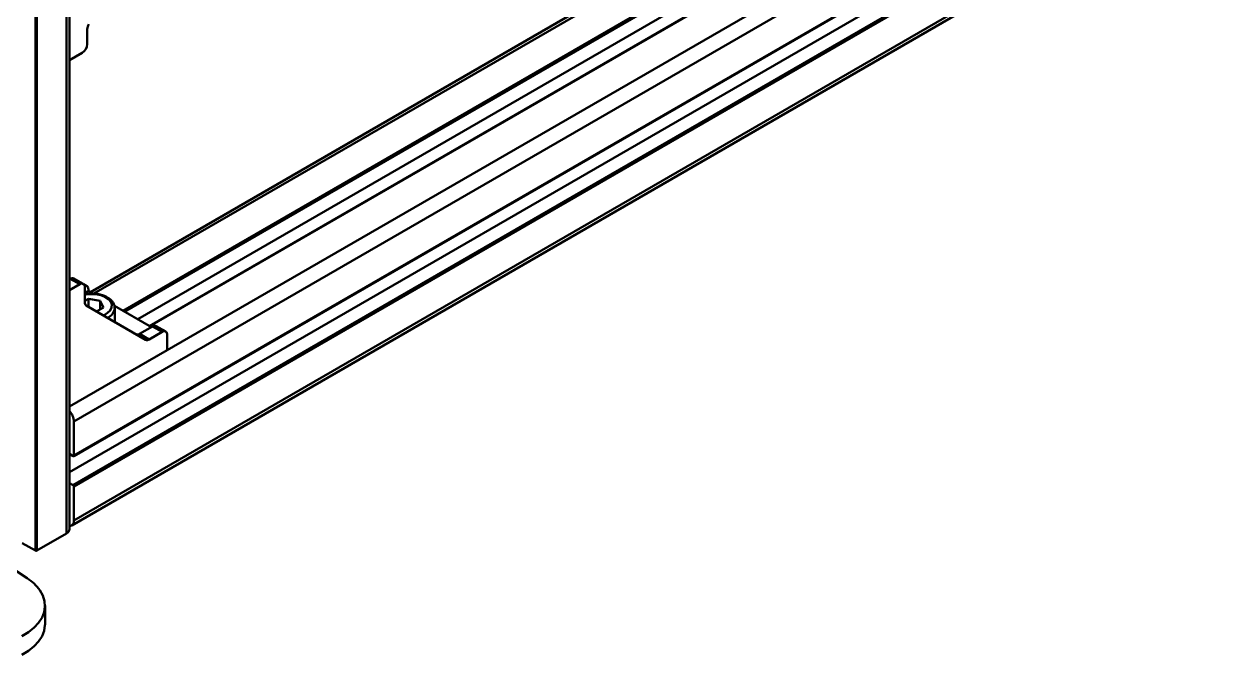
# Model space of a CAD drawing. Header units: millimetres. Extents: x 32504 to 36677, y 41990 to 42879.
# Drawn here: x 33545.1 to 33612.9, y 42334.1 to 42369.5 of the extents above; entities that cross this region are included whole.
import ezdxf

# ---------------------------------------------------------------- set-up
doc = ezdxf.new("R2010")
doc.units = ezdxf.units.MM
doc.layers.add('Net_dam', color=7, linetype='Continuous', lineweight=50)

msp = doc.modelspace()

# ---------------------------------------------------------------- linework, layer by layer
at = {"layer": 'Net_dam'}
for p, q in [((33612.4958, 42385.4996), (33547.6177, 42348.0463)), ((33612.92, 42384.7648), (33547.8662, 42347.21)), ((33601.8892, 42385.131), (33548.7937, 42354.4797)), ((33602.0306, 42385.0098), (33548.9877, 42354.3888)), ((33603.6852, 42384.0546), (33550.6241, 42353.423)), ((33603.7701, 42384.0056), (33550.7089, 42353.374)), ((33604.5056, 42383.581), (33551.4444, 42352.9494)), ((33605.1667, 42383.1993), (33552.1055, 42352.5678)), ((33605.1843, 42383.1892), (33552.1231, 42352.5576)), ((33547.8538, 42345.2718), (33612.9076, 42382.8266)), ((33612.92, 42382.8541), (33547.8662, 42345.2993)), ((33612.1422, 42381.621), (33547.6177, 42344.3718)), ((33612.8776, 42381.1965), (33547.8238, 42343.6417)), ((33612.92, 42381.123), (33547.8662, 42343.5682)), ((33612.92, 42379.2123), (33547.8662, 42341.6575)), ((33547.7419, 42341.3828), (33612.7958, 42378.9376)), ((33547.6177, 42341.1676), (33547.6177, 42373.8292)), ((33547.442, 42340.9227), (33547.442, 42373.5843)), ((33545.7025, 42339.9675), (33545.7025, 42372.6291)), ((33545.7873, 42339.9675), (33545.7873, 42372.6291)), ((33548.6158, 42368.3828), (33548.6158, 42369.2273)), ((33547.6177, 42367.48), (33548.3329, 42367.8929)), ((33547.6177, 42355.1909), (33547.6612, 42355.216)), ((33547.6177, 42354.5786), (33548.1915, 42354.9099)), ((33547.6612, 42355.216), (33548.1915, 42354.9099)), ((33548.3915, 42354.9297), (33547.8611, 42355.2358)), ((33548.5965, 42354.8104), (33548.4034, 42354.922)), ((33548.4743, 42354.7465), (33548.4743, 42353.902)), ((33548.4743, 42354.4273), (33548.6794, 42354.5456)), ((33548.6763, 42354.0966), (33548.4743, 42353.9801)), ((33548.6763, 42354.0966), (33549.3477, 42353.9928)), ((33548.6763, 42353.6501), (33548.6763, 42354.0966)), ((33548.6794, 42354.5456), (33548.6794, 42354.6273)), ((33548.9492, 42354.3899), (33548.6794, 42354.5456)), ((33548.5572, 42353.7189), (33551.8846, 42351.7973)), ((33549.1408, 42353.3818), (33549.5276, 42353.6052)), ((33549.3477, 42353.9928), (33549.5276, 42353.6052)), ((33549.3477, 42353.5013), (33549.3477, 42353.9928)), ((33552.2149, 42352.5047), (33550.1362, 42353.7046)), ((33550.1562, 42352.7955), (33550.1562, 42353.5784)), ((33552.2856, 42352.5455), (33551.5543, 42352.1233)), ((33551.5543, 42352.1233), (33552.0846, 42351.8171)), ((33552.0846, 42351.8171), (33552.816, 42352.2394)), ((33552.2856, 42352.5455), (33552.816, 42352.2394)), ((33553.016, 42352.2592), (33552.4856, 42352.5653)), ((33553.0988, 42352.076), (33553.0988, 42351.2105)), ((33553.0988, 42351.2105), (33547.6177, 42348.0463)), ((33547.8662, 42345.2993), (33547.8662, 42347.21)), ((33547.6177, 42345.3938), (33547.8238, 42345.2748)), ((33547.8238, 42343.6417), (33547.6177, 42343.7607)), ((33547.8662, 42341.6575), (33547.8662, 42343.5682)), ((33547.442, 42340.9227), (33545.7873, 42339.9675)), ((33545.7025, 42339.9675), (33544.9671, 42340.392)), ((33545.2381, 42338.4205), (33544.4776, 42338.9197)), ((33546.2429, 42335.8332), (33546.2429, 42336.8827))]:
    msp.add_line(p, q, dxfattribs=at)
at = {"layer": 'Net_dam', "flags": 128}
for points in [[(33548.4659, 42354.8207), (33548.5048, 42354.8283), (33548.5537, 42354.8263), (33548.5966, 42354.8104), (33548.6317, 42354.7812), (33548.6579, 42354.7399), (33548.674, 42354.6879), (33548.6794, 42354.6273)], [(33549.5087, 42353.1694), (33549.5549, 42353.189), (33549.757, 42353.3057), (33549.9024, 42353.4477), (33549.9821, 42353.6061), (33549.9911, 42353.771), (33549.9288, 42353.932), (33549.799, 42354.0789), (33549.6101, 42354.2027), (33549.3737, 42354.2954), (33549.1049, 42354.3513), (33548.8204, 42354.3668), (33548.5381, 42354.341), (33548.4743, 42354.3291)], [(33544.9468, 42335.1726), (33545.3173, 42335.3985), (33545.6322, 42335.6508), (33545.8861, 42335.9252), (33546.0744, 42336.2166), (33546.1937, 42336.52), (33546.2418, 42336.8298), (33546.2181, 42337.1405), (33546.1228, 42337.4467), (33545.9577, 42337.7428), (33545.9577, 42337.7428)], [(33544.9468, 42334.1231), (33545.3173, 42334.349), (33545.6322, 42334.6014), (33545.8861, 42334.8757), (33546.0744, 42335.1672), (33546.1937, 42335.4705), (33546.2418, 42335.7803), (33546.2429, 42335.8332)]]:
    msp.add_lwpolyline(points, dxfattribs=at)
at = {"layer": 'Net_dam'}
for centre, radius, start, end in [((33549.1925, 42369.2076), 0.5771, 148.856272, 178.043501), ((33548.0017, 42368.4107), 0.6147, 302.605478, 357.394522), ((33547.7783, 42355.0525), 0.2012, 65.692881, 125.617577), ((33548.3019, 42354.7745), 0.1747, 350.785963, 129.203285), ((33548.6746, 42353.8823), 0.2012, 174.379621, 234.301961), ((33549.4797, 42353.6589), 0.6817, 293.078218, 352.867108), ((33551.4364, 42352.2887), 0.2031, 247.423597, 305.46513), ((33552.4028, 42352.382), 0.2012, 65.692881, 125.617577), ((33552.9264, 42352.104), 0.1747, 350.785963, 129.203285), ((33551.9674, 42351.9807), 0.2012, 245.686048, 305.618173), ((33546.9396, 42347.1663), 0.9277, 2.697218, 43.030069), ((33547.8404, 42345.2951), 0.0262, 230.796715, 9.214037), ((33547.7741, 42343.564), 0.0922, 2.605478, 57.394522), ((33547.3174, 42341.1975), 0.3018, 294.374658, 354.305201), ((33547.6111, 42341.6139), 0.2589, 271.4647, 9.713744), ((33545.7449, 42340.0494), 0.0922, 242.609672, 297.390328), ((33543.8284, 42336.2029), 2.6277, 35.873398, 57.555583)]:
    msp.add_arc(centre, radius, start, end, dxfattribs=at)
msp.add_open_spline([(33550.1478, 42353.5727), (33550.1497, 42353.6046), (33550.1554, 42353.698), (33550.0952, 42353.8479), (33549.9806, 42354.0087), (33549.8114, 42354.1486), (33549.5952, 42354.2635), (33549.3406, 42354.3463), (33549.0612, 42354.3938), (33548.7746, 42354.3988), (33548.5739, 42354.3861), (33548.4801, 42354.3618), (33548.4743, 42354.3603)], degree=3, knots=[0, 0, 0, 0, 0.0566153, 0.165754, 0.2756389, 0.3905085, 0.5098617, 0.6307317, 0.7513249, 0.8716443, 0.9920681, 1, 1, 1, 1], dxfattribs=at)

doc.saveas('drawing.dxf')
